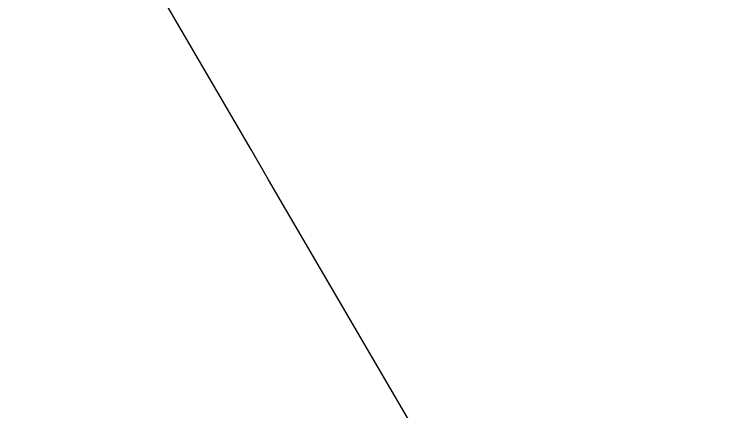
# Model space of a CAD drawing. Header units: metres. Extents: x 310973 to 323933, y 7400965 to 7427924.
# Drawn here: x 320591.924 to 320594.124, y 7410032.736 to 7410033.974 of the extents above; entities that cross this region are included whole.
import ezdxf
from ezdxf.enums import TextEntityAlignment as Align

# ---------------------------------------------------------------- set-up
doc = ezdxf.new("R2010")
doc.units = ezdxf.units.M
doc.header["$LTSCALE"] = 10
for name, color, linetype in [('_LIMITE CONCESS', 30, 'CONC_LINE'), ('ACAD-1B-SEM FOTOS$0$F-HZ-AMV', 3, 'Continuous'), ('ACAD-1B-SEM FOTOS$0$U-HZ-AMV', 3, 'Continuous')]:
    doc.layers.add(name, color=color, linetype=linetype)
doc.layers.add('ACAD-1B-SEM FOTOS$0$U-HZ-EIXO TIC', color=40, linetype='ACAD-1B-SEM FOTOS$0$TIC_LINE', lineweight=30)
doc.layers.add('ACAD-1B-SEM FOTOS$0$U-HZ-EIXO TIC AMPLIAÇÃO FUTURA', color=253, linetype='ACAD-1B-SEM FOTOS$0$TIC_LINE', lineweight=30)
doc.styles.add('ACAD-1B-SEM FOTOS$0$ARIAL', font='arial.ttf')
doc.styles.add('ACAD-1B-SEM FOTOS$0$Standard', font='arial.ttf')
doc.styles.get("Standard").update_dxf_attribs({"font": 'simplex.shx'})
doc.linetypes.add('ACAD-1B-SEM FOTOS$0$TIC_LINE', pattern='A,3.5,-0.25,["TIC",ACAD-1B-SEM FOTOS$0$Standard,S=0.175,R=0,X=-0.05,Y=-0.1],-0.5', length=4.25)
doc.linetypes.add('CONC_LINE', pattern='A,3.5,-0.25,["CONC",Standard,S=0.175,R=0,X=-0.05,Y=-0.1],-0.75', length=4.5)

# ---------------------------------------------------------------- blocks, each defined once
blk = doc.blocks.new('ACAD-1B-SEM FOTOS$0$A$C31E060EE')
at = {"layer": 'ACAD-1B-SEM FOTOS$0$U-HZ-EIXO TIC', "flags": 128}
blk.add_lwpolyline([(321101.6667, 7409545.7444), (321052.6529, 7409611.0103, 0.000213), (321047.0138, 7409618.5126, 0.000426), (321044.186, 7409622.2648, 0.000853), (321039.4554, 7409628.5083, 0.001066), (321035.6476, 7409633.4941, 0.001493), (321031.0453, 7409639.4565, 0.001706), (321026.9806, 7409644.6535, 0.002132), (321022.3711, 7409650.4547, 0.002345), (321018.129, 7409655.6965, 0.002772), (321013.4492, 7409661.3597, 0.002985), (321009.0385, 7409666.5736, 0.0713), (320890.782, 7409770.3638, 0.002849), (320885.3025, 7409773.8937, 0.002646), (320879.3664, 7409777.626, 0.002239), (320873.8846, 7409780.9984, 0.002035), (320867.8298, 7409784.6524, 0.001628), (320862.4146, 7409787.8665, 0.001425), (320856.2103, 7409791.498, 0.001018), (320851.028, 7409794.4974, 0.000814), (320844.5435, 7409798.2187, 0.000407), (320840.6487, 7409800.4413, 0.000204), (320832.8631, 7409804.8716, -0.000191), (320825.3302, 7409809.1578, -0.000382), (320821.5707, 7409811.3026, -0.000763), (320815.315, 7409814.8906, -0.000954), (320810.3257, 7409817.775, -0.001336), (320804.3575, 7409821.262, -0.001526), (320799.1583, 7409824.3397, -0.001908), (320793.3495, 7409827.8324, -0.002099), (320788.0998, 7409831.0464, -0.002481), (320782.4189, 7409834.5964, -0.002671), (320777.1836, 7409837.9435, -0.106451), (320609.5688, 7410005.8526, -0.003007), (320605.793, 7410011.7902, -0.002796), (320601.8024, 7410018.2296, -0.00237), (320598.1935, 7410024.1896, -0.002156), (320594.2815, 7410030.7842, -0.001726), (320590.8388, 7410036.6918, -0.001511), (320586.9448, 7410043.4743, -0.001079), (320583.7271, 7410049.1467, -0.000864), (320579.7285, 7410056.26, -0.000432), (320577.3396, 7410060.5357, -0.000216), (320572.5672, 7410069.1034), (320571.3263, 7410071.3334, 0.013876), (320558.5835, 7410092.8084), (320521.9348, 7410150.8392)], format="xyb", dxfattribs=at)
blk = doc.blocks.new('ACAD-1B-SEM FOTOS')
at = {"layer": 'ACAD-1B-SEM FOTOS$0$U-HZ-EIXO TIC AMPLIAÇÃO FUTURA'}
blk.add_blockref('ACAD-1B-SEM FOTOS$0$A$C31E060EE', (0, 0), dxfattribs=at)
at = {"layer": 'ACAD-1B-SEM FOTOS$0$F-HZ-AMV', "style": 'ACAD-1B-SEM FOTOS$0$ARIAL'}
for rotation, p in [(295.5839, (321971.581, 7422812.5536)), (115.5839, (321986.6249, 7422778.9482))]:
    blk.add_attdef('1:10', text='', height=2, rotation=rotation, dxfattribs=at).set_placement(p, align=Align.MIDDLE_CENTER)
at = {"layer": 'ACAD-1B-SEM FOTOS$0$U-HZ-AMV', "style": 'ACAD-1B-SEM FOTOS$0$ARIAL'}
for tag, rotation, p in [('1:18,5', 315.7381, (319638.1507, 7426229.864)), ('1:14', 335.825, (321321.5711, 7424682.5305)), ('1:14', 296.7481, (321471.2054, 7424550.7785)), ('1:14', 107.9288, (321494.4739, 7424491.4823)), ('1:12', 273.7946, (321325.2955, 7424262.385)), ('1:14', 313.6144, (323073.9197, 7421285.032)), ('1:14', 126.3999, (323112.9596, 7421237.4601)), ('1:14,5', 302.0509, (320493.6245, 7410186.7151)), ('1:14,5', 306.9146, (320501.0861, 7410184.2787))]:
    blk.add_attdef(tag, text='', height=2, rotation=rotation, dxfattribs=at).set_placement(p, align=Align.MIDDLE_CENTER)
at = {"layer": 'ACAD-1B-SEM FOTOS$0$U-HZ-AMV', "color": 253, "style": 'ACAD-1B-SEM FOTOS$0$ARIAL'}
for rotation, p in [(145.5442, (323476.0102, 7420867.7276)), (58.4759, (320151.6114, 7412087.2582)), (134.8912, (320158.209, 7410825.5527))]:
    blk.add_attdef('1:18,5', text='', height=2, rotation=rotation, dxfattribs=at).set_placement(p, align=Align.MIDDLE_CENTER)
at = {"layer": 'ACAD-1B-SEM FOTOS$0$U-HZ-EIXO TIC AMPLIAÇÃO FUTURA', "style": 'ACAD-1B-SEM FOTOS$0$ARIAL'}
blk.add_attdef('1:18,5', text='', height=2, rotation=132.2359, dxfattribs=at).set_placement((322529.9439, 7421959.258), align=Align.MIDDLE_CENTER)

msp = doc.modelspace()

# ---------------------------------------------------------------- block references
at = {"layer": '_LIMITE CONCESS'}
msp.add_blockref('ACAD-1B-SEM FOTOS', (0, 0), dxfattribs=at)

doc.saveas('drawing.dxf')
